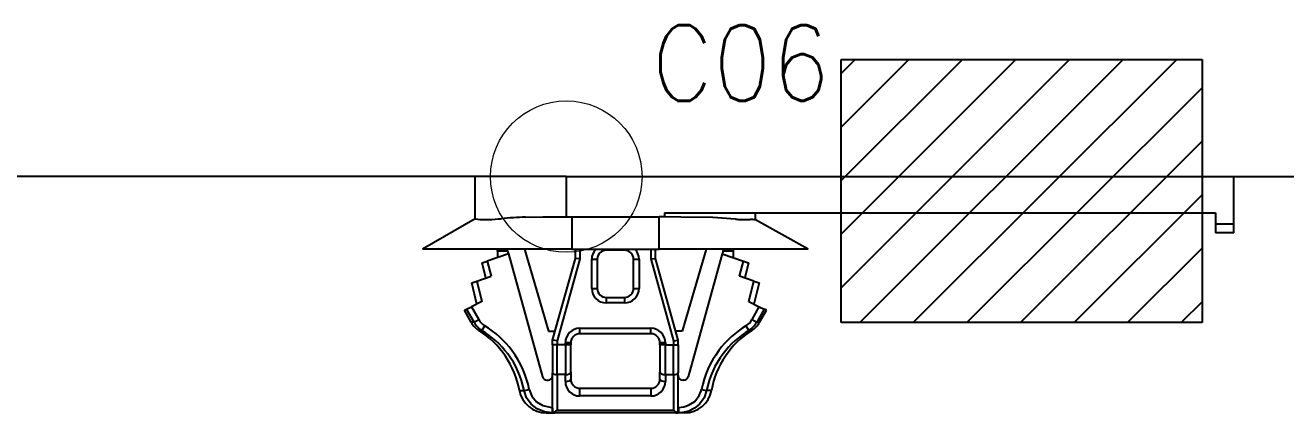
# Model space of a CAD drawing. Header units: inches. Extents: x 47316 to 59086, y 3141 to 11743.
# Drawn here: x 58136.16 to 58177.74, y 7234.74 to 7247.54 of the extents above; entities that cross this region are included whole.
import ezdxf

# ---------------------------------------------------------------- set-up
doc = ezdxf.new("R2010")
doc.units = ezdxf.units.IN
doc.header["$MEASUREMENT"] = 0
doc.styles.get("Standard").update_dxf_attribs({"font": ''})
doc.styles.get('Standard').set_extended_font_data('SimSun')
doc.linetypes.add('_VH_OTCON', pattern='A,0.0001,[7,VeSys.shx,S=0.1,R=0,X=0,Y=0],-0.4,[7,VeSys.shx,S=0.1,R=0,X=0,Y=0],-0.4,["X",Standard,S=1,R=0,X=-0.5,Y=-0.5],-0.0001,[7,VeSys.shx,S=0.1,R=0,X=0,Y=0],-0.4', length=1.2002)

msp = doc.modelspace()

# ---------------------------------------------------------------- linework, layer by layer
at = {"color": 0, "lineweight": -3}
for p, q in [((58170.611, 7246.41), (58163.075, 7238.875)), ((58168.843, 7246.41), (58163.075, 7240.642)), ((58167.075, 7246.41), (58163.075, 7242.41)), ((58165.307, 7246.41), (58163.075, 7244.178)), ((58163.539, 7246.41), (58163.075, 7245.946)), ((58163.075, 7237.72), (58163.075, 7246.41)), ((58163.075, 7246.41), (58174.982, 7246.41)), ((58172.378, 7246.41), (58163.688, 7237.72)), ((58174.146, 7246.41), (58165.456, 7237.72)), ((58174.982, 7246.41), (58174.982, 7237.72)), ((58174.982, 7245.478), (58167.224, 7237.72)), ((58174.982, 7243.71), (58168.992, 7237.72)), ((58154.009, 7242.543), (58176.029, 7242.543)), ((58174.982, 7241.943), (58170.759, 7237.72)), ((58152.663, 7241.204), (58153.233, 7241.21)), ((58153.233, 7241.21), (58154.009, 7241.211)), ((58157.249, 7241.343), (58175.429, 7241.343)), ((58157.788, 7241.209), (58157.249, 7241.211)), ((58158.849, 7241.193), (58157.788, 7241.209)), ((58174.982, 7240.175), (58172.527, 7237.72)), ((58174.982, 7238.407), (58174.295, 7237.72)), ((58174.982, 7237.72), (58163.075, 7237.72)), ((58152.701, 7235.243), (58152.618, 7235.483)), ((58152.851, 7235.033), (58152.701, 7235.243)), ((58152.787, 7235.515), (58152.87, 7235.293)), ((58152.87, 7235.293), (58153.023, 7235.111)), ((58158.247, 7235.121), (58158.397, 7235.31)), ((58158.397, 7235.31), (58158.453, 7235.443)), ((58158.556, 7235.24), (58158.406, 7235.032)), ((58158.639, 7235.483), (58158.556, 7235.24)), ((58153.053, 7234.874), (58152.851, 7235.033)), ((58153.023, 7235.111), (58153.236, 7234.982)), ((58153.291, 7234.776), (58153.053, 7234.874)), ((58153.236, 7234.982), (58153.479, 7234.926)), ((58153.545, 7234.743), (58153.291, 7234.776)), ((58153.479, 7234.926), (58153.545, 7234.923)), ((58153.582, 7234.745), (58153.619, 7234.762)), ((58153.619, 7234.762), (58153.709, 7234.832)), ((58157.639, 7234.762), (58157.549, 7234.832)), ((58157.675, 7234.745), (58157.639, 7234.762)), ((58157.713, 7234.923), (58157.882, 7234.94)), ((58158.047, 7234.801), (58157.838, 7234.751)), ((58157.882, 7234.94), (58158.044, 7234.991)), ((58158.044, 7234.991), (58158.247, 7235.121)), ((58158.24, 7234.896), (58158.047, 7234.801)), ((58158.406, 7235.032), (58158.24, 7234.896)), ((58157.838, 7234.751), (58157.713, 7234.743))]:
    msp.add_line(p, q, dxfattribs=at)
at = {"color": 0, "linetype": '_VH_OTCON', "lineweight": -2, "ltscale": 5}
for q in [(58101.479, 7242.543), (58278.477, 7242.543)]:
    msp.add_line((58154.009, 7242.543), q, dxfattribs=at)
at = {"color": 0, "lineweight": -3, "ltscale": 0.125}
msp.add_line((58154.009, 7242.543), (58151.009, 7242.543), dxfattribs=at)
at = {"color": 0, "lineweight": -3, "ltscale": 0.058097}
msp.add_line((58151.009, 7241.149), (58151.009, 7242.543), dxfattribs=at)
at = {"color": 0, "lineweight": -3, "ltscale": 0.055515}
msp.add_line((58154.009, 7242.543), (58154.009, 7241.211), dxfattribs=at)
at = {"color": 0, "lineweight": -3, "ltscale": 0.065}
msp.add_line((58176.029, 7240.983), (58176.029, 7242.543), dxfattribs=at)
at = {"color": 0, "lineweight": -3, "ltscale": 0.083533}
msp.add_line((58151.004, 7241.147), (58149.269, 7240.143), dxfattribs=at)
at = {"color": 0, "lineweight": -3, "ltscale": 0.000679}
msp.add_line((58151.009, 7241.149), (58151.025, 7241.147), dxfattribs=at)
at = {"color": 0, "lineweight": -3, "ltscale": 0.0075}
for p, q in [((58154.009, 7241.211), (58154.189, 7241.212)), ((58157.249, 7241.211), (58157.069, 7241.212)), ((58154.849, 7239.813), (58155.029, 7239.813)), ((58156.229, 7239.813), (58156.409, 7239.813)), ((58154.849, 7238.853), (58155.029, 7238.853)), ((58155.329, 7238.553), (58155.329, 7238.373)), ((58155.929, 7238.553), (58155.929, 7238.373)), ((58156.229, 7238.853), (58156.409, 7238.853)), ((58154.459, 7237.353), (58154.459, 7237.533)), ((58156.799, 7237.353), (58156.799, 7237.533)), ((58154.159, 7237.053), (58153.979, 7237.053)), ((58154.159, 7236.992), (58153.979, 7236.992)), ((58157.279, 7237.053), (58157.099, 7237.053)), ((58157.279, 7236.992), (58157.099, 7236.992)), ((58153.545, 7234.923), (58153.545, 7234.743)), ((58157.713, 7234.923), (58157.713, 7234.743))]:
    msp.add_line(p, q, dxfattribs=at)
at = {"color": 0, "lineweight": -3, "ltscale": 0.001282}
msp.add_line((58154.189, 7241.212), (58154.189, 7241.182), dxfattribs=at)
at = {"color": 0, "lineweight": -3, "ltscale": 0.12}
for p, q in [((58154.189, 7241.212), (58157.069, 7241.212)), ((58154.189, 7240.143), (58157.069, 7240.143))]:
    msp.add_line(p, q, dxfattribs=at)
at = {"color": 0, "lineweight": -3, "ltscale": 0.04327}
msp.add_line((58154.189, 7241.182), (58154.189, 7240.143), dxfattribs=at)
at = {"color": 0, "lineweight": -3, "ltscale": 0.044551}
msp.add_line((58157.069, 7240.143), (58157.069, 7241.212), dxfattribs=at)
at = {"color": 0, "lineweight": -3, "ltscale": 0.005515}
msp.add_line((58157.249, 7241.343), (58157.249, 7241.211), dxfattribs=at)
at = {"color": 0, "lineweight": -3, "ltscale": 0.031039}
msp.add_line((58159.592, 7241.138), (58158.849, 7241.193), dxfattribs=at)
at = {"color": 0, "lineweight": -3, "ltscale": 0.009625}
msp.add_line((58160.249, 7241.112), (58160.249, 7241.343), dxfattribs=at)
at = {"color": 0, "lineweight": -3, "ltscale": 0.082984}
msp.add_line((58161.989, 7240.143), (58160.249, 7241.112), dxfattribs=at)
at = {"color": 0, "lineweight": -3, "ltscale": 0.015}
msp.add_line((58175.429, 7241.343), (58175.429, 7240.983), dxfattribs=at)
at = {"color": 0, "lineweight": -3, "ltscale": 0.025}
for p, q in [((58175.429, 7240.983), (58176.029, 7240.983)), ((58176.029, 7240.683), (58175.429, 7240.683)), ((58155.929, 7240.113), (58155.329, 7240.113)), ((58155.329, 7238.553), (58155.929, 7238.553)), ((58155.929, 7238.373), (58155.329, 7238.373))]:
    msp.add_line(p, q, dxfattribs=at)
at = {"color": 0, "lineweight": -3, "ltscale": 0.0125}
for p, q in [((58175.429, 7240.983), (58175.429, 7240.683)), ((58176.029, 7240.683), (58176.029, 7240.983)), ((58154.309, 7239.843), (58154.309, 7240.143)), ((58156.949, 7239.843), (58156.949, 7240.143))]:
    msp.add_line(p, q, dxfattribs=at)
at = {"color": 0, "lineweight": -3, "ltscale": 0.027465}
for p, q in [((58149.928, 7240.143), (58149.269, 7240.143)), ((58161.989, 7240.143), (58161.33, 7240.143))]:
    msp.add_line(p, q, dxfattribs=at)
at = {"color": 0, "lineweight": -3, "ltscale": 0.177535}
for p, q in [((58154.189, 7240.143), (58149.928, 7240.143)), ((58161.33, 7240.143), (58157.069, 7240.143))]:
    msp.add_line(p, q, dxfattribs=at)
at = {"color": 0, "lineweight": -3, "ltscale": 0.007529}
for p, q in [((58151.234, 7239.695), (58151.404, 7239.754)), ((58150.889, 7239.033), (58151.06, 7239.092)), ((58160.198, 7239.092), (58160.369, 7239.033))]:
    msp.add_line(p, q, dxfattribs=at)
at = {"color": 0, "lineweight": -3, "ltscale": 0.030681}
for p, q in [((58152.101, 7239.993), (58151.404, 7239.754)), ((58159.157, 7239.993), (58159.854, 7239.754))]:
    msp.add_line(p, q, dxfattribs=at)
at = {"color": 0, "lineweight": -3, "ltscale": 0.021471}
for p, q in [((58151.404, 7239.754), (58151.529, 7239.254)), ((58159.729, 7239.254), (58159.854, 7239.754)), ((58151.358, 7239.195), (58151.234, 7239.695)), ((58160.024, 7239.695), (58159.9, 7239.195))]:
    msp.add_line(p, q, dxfattribs=at)
at = {"color": 0, "lineweight": -3, "ltscale": 0.002501}
for p, q in [((58151.74, 7240.083), (58151.739, 7240.143)), ((58159.519, 7240.143), (58159.518, 7240.083))]:
    msp.add_line(p, q, dxfattribs=at)
at = {"color": 0, "lineweight": -3, "ltscale": 0.013976}
for p, q in [((58152.076, 7240.083), (58151.74, 7240.083)), ((58159.518, 7240.083), (58159.182, 7240.083))]:
    msp.add_line(p, q, dxfattribs=at)
at = {"color": 0, "lineweight": -3, "ltscale": 0.008851}
for p, q in [((58151.74, 7240.083), (58151.745, 7239.871)), ((58159.518, 7240.083), (58159.513, 7239.871))]:
    msp.add_line(p, q, dxfattribs=at)
at = {"color": 0, "lineweight": -3, "ltscale": 0.002595}
for p, q in [((58152.059, 7240.143), (58152.076, 7240.083)), ((58159.182, 7240.083), (58159.199, 7240.143))]:
    msp.add_line(p, q, dxfattribs=at)
at = {"color": 0, "lineweight": -3, "ltscale": 0.003887}
for p, q in [((58152.076, 7240.083), (58152.101, 7239.993)), ((58159.182, 7240.083), (58159.157, 7239.993))]:
    msp.add_line(p, q, dxfattribs=at)
at = {"color": 0, "lineweight": -3, "ltscale": 0.175583}
for p, q in [((58152.101, 7239.993), (58153.228, 7235.933)), ((58159.157, 7239.993), (58158.029, 7235.933))]:
    msp.add_line(p, q, dxfattribs=at)
at = {"color": 0, "lineweight": -3, "ltscale": 0.117275}
for p, q in [((58152.629, 7240.143), (58153.424, 7237.443)), ((58158.629, 7240.143), (58157.834, 7237.443))]:
    msp.add_line(p, q, dxfattribs=at)
at = {"color": 0, "lineweight": -3, "ltscale": 0.11676}
for p, q in [((58153.559, 7237.143), (58154.309, 7239.843)), ((58154.459, 7239.823), (58153.709, 7237.123)), ((58156.799, 7239.823), (58157.549, 7237.123)), ((58157.699, 7237.143), (58156.949, 7239.843))]:
    msp.add_line(p, q, dxfattribs=at)
at = {"color": 0, "lineweight": -3, "ltscale": 0.006308}
for p, q in [((58154.459, 7239.823), (58154.309, 7239.843)), ((58156.799, 7239.823), (58156.949, 7239.843)), ((58153.709, 7237.123), (58153.559, 7237.143)), ((58157.549, 7237.123), (58157.699, 7237.143))]:
    msp.add_line(p, q, dxfattribs=at)
at = {"color": 0, "lineweight": -3, "ltscale": 0.013352}
for p, q in [((58154.459, 7240.143), (58154.459, 7239.823)), ((58156.799, 7240.143), (58156.799, 7239.823))]:
    msp.add_line(p, q, dxfattribs=at)
at = {"color": 0, "lineweight": -3, "ltscale": 0.04}
for p, q in [((58154.849, 7238.853), (58154.849, 7239.813)), ((58155.029, 7239.813), (58155.029, 7238.853)), ((58156.229, 7238.853), (58156.229, 7239.813)), ((58156.409, 7239.813), (58156.409, 7238.853))]:
    msp.add_line(p, q, dxfattribs=at)
at = {"color": 0, "lineweight": -3, "ltscale": 0.001247}
for p, q in [((58155.329, 7240.143), (58155.329, 7240.113)), ((58155.929, 7240.143), (58155.929, 7240.113))]:
    msp.add_line(p, q, dxfattribs=at)
at = {"color": 0, "lineweight": -3, "ltscale": 0.007528}
msp.add_line((58159.854, 7239.754), (58160.024, 7239.695), dxfattribs=at)
at = {"color": 0, "lineweight": -3, "ltscale": 0.029976}
for p, q in [((58151.063, 7238.335), (58150.889, 7239.033)), ((58160.369, 7239.033), (58160.195, 7238.335))]:
    msp.add_line(p, q, dxfattribs=at)
at = {"color": 0, "lineweight": -3, "ltscale": 0.020678}
for p, q in [((58151.06, 7239.092), (58151.529, 7239.254)), ((58160.198, 7239.092), (58159.729, 7239.254))]:
    msp.add_line(p, q, dxfattribs=at)
at = {"color": 0, "lineweight": -3, "ltscale": 0.029038}
for p, q in [((58151.06, 7239.092), (58151.228, 7238.416)), ((58160.029, 7238.416), (58160.198, 7239.092))]:
    msp.add_line(p, q, dxfattribs=at)
at = {"color": 0, "lineweight": -3, "ltscale": 0.003397}
for p, q in [((58150.649, 7238.133), (58150.722, 7238.169)), ((58160.609, 7238.133), (58160.536, 7238.169))]:
    msp.add_line(p, q, dxfattribs=at)
at = {"color": 0, "lineweight": -3, "ltscale": 0.019002}
for p, q in [((58150.87, 7237.734), (58150.649, 7238.133)), ((58160.388, 7237.734), (58160.609, 7238.133))]:
    msp.add_line(p, q, dxfattribs=at)
at = {"color": 0, "lineweight": -3, "ltscale": 0.007407}
for p, q in [((58150.722, 7238.169), (58150.882, 7238.247)), ((58160.376, 7238.247), (58160.536, 7238.169))]:
    msp.add_line(p, q, dxfattribs=at)
at = {"color": 0, "lineweight": -3, "ltscale": 0.020802}
for p, q in [((58150.968, 7237.734), (58150.722, 7238.169)), ((58160.536, 7238.169), (58160.29, 7237.734))]:
    msp.add_line(p, q, dxfattribs=at)
at = {"color": 0, "lineweight": -3, "ltscale": 0.016059}
for p, q in [((58151.228, 7238.416), (58150.882, 7238.247)), ((58160.029, 7238.416), (58160.376, 7238.247))]:
    msp.add_line(p, q, dxfattribs=at)
at = {"color": 0, "lineweight": -3, "ltscale": 0.020348}
for p, q in [((58150.882, 7238.247), (58151.122, 7237.822)), ((58160.136, 7237.822), (58160.376, 7238.247))]:
    msp.add_line(p, q, dxfattribs=at)
at = {"color": 0, "lineweight": -3, "ltscale": 0.004089}
for p, q in [((58150.968, 7237.734), (58150.87, 7237.734)), ((58160.29, 7237.734), (58160.388, 7237.734))]:
    msp.add_line(p, q, dxfattribs=at)
at = {"color": 0, "lineweight": -3, "ltscale": 0.007382}
for p, q in [((58150.968, 7237.734), (58151.122, 7237.822)), ((58160.136, 7237.822), (58160.29, 7237.734))]:
    msp.add_line(p, q, dxfattribs=at)
at = {"color": 0, "lineweight": -3, "ltscale": 0.004225}
for p, q in [((58151.125, 7237.464), (58151.227, 7237.464)), ((58160.133, 7237.464), (58160.031, 7237.464))]:
    msp.add_line(p, q, dxfattribs=at)
at = {"color": 0, "lineweight": -3, "ltscale": 0.007452}
for p, q in [((58151.227, 7237.464), (58151.321, 7237.616)), ((58159.937, 7237.616), (58160.031, 7237.464))]:
    msp.add_line(p, q, dxfattribs=at)
at = {"color": 0, "lineweight": -3, "ltscale": 0.009097}
for p, q in [((58153.424, 7237.443), (58153.642, 7237.443)), ((58157.834, 7237.443), (58157.616, 7237.443))]:
    msp.add_line(p, q, dxfattribs=at)
at = {"color": 0, "lineweight": -3, "ltscale": 0.0975}
for p, q in [((58154.459, 7237.533), (58156.799, 7237.533)), ((58156.799, 7237.353), (58154.459, 7237.353)), ((58154.459, 7235.553), (58156.799, 7235.553)), ((58156.799, 7235.299), (58154.459, 7235.299))]:
    msp.add_line(p, q, dxfattribs=at)
at = {"color": 0, "lineweight": -3, "ltscale": 0.006314}
for p, q in [((58153.559, 7236.992), (58153.559, 7237.143)), ((58157.699, 7236.992), (58157.699, 7237.143))]:
    msp.add_line(p, q, dxfattribs=at)
at = {"color": 0, "lineweight": -3, "ltscale": 0.038472}
for p, q in [((58153.559, 7236.992), (58153.559, 7236.068)), ((58157.699, 7236.992), (58157.699, 7236.068))]:
    msp.add_line(p, q, dxfattribs=at)
at = {"color": 0, "lineweight": -3, "ltscale": 0.00625}
for p, q in [((58153.709, 7236.992), (58153.559, 7236.992)), ((58157.549, 7236.992), (58157.699, 7236.992))]:
    msp.add_line(p, q, dxfattribs=at)
at = {"color": 0, "lineweight": -3, "ltscale": 0.005462}
for p, q in [((58153.709, 7237.123), (58153.709, 7236.992)), ((58157.549, 7237.123), (58157.549, 7236.992))]:
    msp.add_line(p, q, dxfattribs=at)
at = {"color": 0, "lineweight": -3, "ltscale": 0.041036}
for p, q in [((58153.709, 7236.007), (58153.709, 7236.992)), ((58153.979, 7236.992), (58153.979, 7236.007)), ((58157.279, 7236.007), (58157.279, 7236.992)), ((58157.549, 7236.007), (58157.549, 7236.992))]:
    msp.add_line(p, q, dxfattribs=at)
at = {"color": 0, "lineweight": -3, "ltscale": 0.01125}
for p, q in [((58153.979, 7236.992), (58153.709, 7236.992)), ((58157.279, 7236.992), (58157.549, 7236.992)), ((58153.979, 7236.007), (58153.709, 7236.007)), ((58157.279, 7236.007), (58157.549, 7236.007))]:
    msp.add_line(p, q, dxfattribs=at)
at = {"color": 0, "lineweight": -3, "ltscale": 0.002564}
for p, q in [((58153.979, 7236.992), (58153.979, 7237.053)), ((58154.159, 7237.053), (58154.159, 7236.992)), ((58157.099, 7236.992), (58157.099, 7237.053)), ((58157.279, 7237.053), (58157.279, 7236.992))]:
    msp.add_line(p, q, dxfattribs=at)
at = {"color": 0, "lineweight": -3, "ltscale": 0.037959}
for p, q in [((58154.159, 7236.081), (58154.159, 7236.992)), ((58157.099, 7236.992), (58157.099, 7236.081))]:
    msp.add_line(p, q, dxfattribs=at)
at = {"color": 0, "lineweight": -3, "ltscale": 0.048384}
for p, q in [((58153.559, 7234.907), (58153.559, 7236.068)), ((58157.699, 7234.907), (58157.699, 7236.068))]:
    msp.add_line(p, q, dxfattribs=at)
at = {"color": 0, "lineweight": -3, "ltscale": 0.048964}
for p, q in [((58153.709, 7236.007), (58153.709, 7234.832)), ((58157.549, 7236.007), (58157.549, 7234.832))]:
    msp.add_line(p, q, dxfattribs=at)
at = {"color": 0, "lineweight": -3, "ltscale": 0.009477}
for p, q in [((58153.979, 7235.779), (58153.979, 7236.007)), ((58154.159, 7236.081), (58154.159, 7235.853)), ((58157.099, 7235.853), (58157.099, 7236.081)), ((58157.279, 7236.007), (58157.279, 7235.779))]:
    msp.add_line(p, q, dxfattribs=at)
at = {"color": 0, "lineweight": -3, "ltscale": 0.0015}
for p, q in [((58153.373, 7235.823), (58153.409, 7235.823)), ((58157.885, 7235.823), (58157.849, 7235.823))]:
    msp.add_line(p, q, dxfattribs=at)
at = {"color": 0, "lineweight": -3, "ltscale": 0.006544}
for p, q in [((58152.461, 7235.483), (58152.618, 7235.483)), ((58158.797, 7235.483), (58158.639, 7235.483))]:
    msp.add_line(p, q, dxfattribs=at)
at = {"color": 0, "lineweight": -3, "ltscale": 0.00714}
for p, q in [((58152.618, 7235.483), (58152.787, 7235.515)), ((58158.471, 7235.515), (58158.639, 7235.483))]:
    msp.add_line(p, q, dxfattribs=at)
at = {"color": 0, "lineweight": -3, "ltscale": 0.010578}
for p, q in [((58154.459, 7235.299), (58154.459, 7235.553)), ((58156.799, 7235.553), (58156.799, 7235.299))]:
    msp.add_line(p, q, dxfattribs=at)
at = {"color": 0, "lineweight": -3, "ltscale": 0.000579}
for p, q in [((58153.545, 7234.923), (58153.559, 7234.923)), ((58157.699, 7234.923), (58157.713, 7234.923))]:
    msp.add_line(p, q, dxfattribs=at)
at = {"color": 0, "lineweight": -3, "ltscale": 0.004469}
msp.add_line((58153.559, 7234.907), (58153.559, 7234.8), dxfattribs=at)
at = {"color": 0, "lineweight": -3, "ltscale": 0.002337}
msp.add_line((58153.559, 7234.8), (58153.559, 7234.744), dxfattribs=at)
at = {"color": 0, "lineweight": -3, "ltscale": 0.16}
msp.add_line((58153.709, 7234.832), (58157.549, 7234.832), dxfattribs=at)
at = {"color": 0, "lineweight": -3, "ltscale": 0.004472}
msp.add_line((58157.699, 7234.8), (58157.699, 7234.907), dxfattribs=at)
at = {"color": 0, "lineweight": -3, "ltscale": 0.002334}
msp.add_line((58157.699, 7234.8), (58157.699, 7234.744), dxfattribs=at)
at = {"color": 0, "lineweight": -3, "ltscale": 0.008254}
for p, q in [((58153.347, 7234.743), (58153.545, 7234.743)), ((58157.911, 7234.743), (58157.713, 7234.743))]:
    msp.add_line(p, q, dxfattribs=at)
at = {"color": 0, "lineweight": -3, "ltscale": 0.000902}
msp.add_line((58153.567, 7234.743), (58153.545, 7234.743), dxfattribs=at)
at = {"color": 0, "lineweight": -3, "ltscale": 0.000981}
for p, q in [((58153.582, 7234.745), (58153.559, 7234.744)), ((58157.675, 7234.745), (58157.699, 7234.744))]:
    msp.add_line(p, q, dxfattribs=at)
at = {"color": 0, "lineweight": -3, "ltscale": 0.000373}
for p, q in [((58153.559, 7234.744), (58153.568, 7234.743)), ((58157.699, 7234.744), (58157.69, 7234.743))]:
    msp.add_line(p, q, dxfattribs=at)
at = {"color": 0, "lineweight": -3, "ltscale": 0.002639}
for p, q in [((58153.568, 7234.743), (58153.631, 7234.743)), ((58157.69, 7234.743), (58157.627, 7234.743))]:
    msp.add_line(p, q, dxfattribs=at)
at = {"color": 0, "lineweight": -3, "ltscale": 0.002032}
for p, q in [((58153.631, 7234.743), (58153.582, 7234.745)), ((58157.627, 7234.743), (58157.675, 7234.745))]:
    msp.add_line(p, q, dxfattribs=at)
at = {"color": 0, "lineweight": -3, "ltscale": 0.166478}
msp.add_line((58157.627, 7234.743), (58153.631, 7234.743), dxfattribs=at)
at = {"color": 0, "lineweight": -3, "ltscale": 0.000952}
msp.add_line((58157.713, 7234.743), (58157.69, 7234.743), dxfattribs=at)
at = {"color": 0, "linetype": 'Continuous', "lineweight": 15}
msp.add_circle((58154.009, 7242.543), 2.5, dxfattribs=at)
at = {"color": 0, "lineweight": -3}
for centre, radius, start, end in [((58151.326, 7243.246), 2.121, 261.8362, 269.0839), ((58151.349, 7244.21), 3.086, 268.9393, 272.0077), ((58151.086, 7249.924), 8.805, 272.4165, 275.0805), ((58153.204, 7226.749), 14.466, 92.1435, 95.3099), ((58159.985, 7246.557), 5.433, 265.8469, 268.0141), ((58159.972, 7248.061), 6.936, 268.5519, 270.8883), ((58160.106, 7240.319), 0.806, 79.7849, 91.8591), ((58155.329, 7239.813), 0.48, 136.5678, 180), ((58155.329, 7239.813), 0.3, 90, 180), ((58155.929, 7239.813), 0.3, 0, 90), ((58155.929, 7239.813), 0.48, 0, 43.4322), ((58155.329, 7238.853), 0.48, 180, 270), ((58155.329, 7238.853), 0.3, 180, 270), ((58155.929, 7238.853), 0.48, 270, 0), ((58155.929, 7238.853), 0.3, 270, 0), ((58151.526, 7238.098), 0.75, 209.0124, 237.7148), ((58151.625, 7238.104), 0.754, 209.3427, 238.0935), ((58151.623, 7238.106), 0.575, 209.6257, 238.3672), ((58159.635, 7238.106), 0.575, 301.6328, 330.3743), ((58159.633, 7238.104), 0.753, 301.904, 330.6574), ((58159.732, 7238.098), 0.75, 302.2852, 330.9876), ((58149.539, 7234.953), 2.97, 10.2704, 57.7148), ((58149.605, 7234.825), 3.098, 37.0411, 58.4228), ((58149.593, 7234.824), 3.284, 36.9174, 58.249), ((58154.459, 7237.053), 0.48, 90, 180), ((58154.459, 7237.053), 0.3, 90, 180), ((58156.799, 7237.053), 0.48, 0, 90), ((58156.799, 7237.053), 0.3, 0, 90), ((58161.719, 7234.953), 2.97, 122.2852, 169.7296), ((58161.665, 7234.824), 3.284, 121.751, 143.0826), ((58161.653, 7234.825), 3.098, 121.5772, 142.9589), ((58149.737, 7234.916), 2.937, 11.1336, 37.1861), ((58149.717, 7234.917), 3.128, 11.0124, 36.913), ((58161.541, 7234.917), 3.128, 143.087, 168.9876), ((58161.521, 7234.916), 2.937, 142.8139, 168.8664), ((58153.373, 7235.973), 0.15, 195.5241, 270), ((58153.409, 7235.973), 0.15, 270, 0), ((58154.459, 7235.779), 0.48, 180.0002, 269.9998), ((58154.459, 7235.853), 0.3, 180, 270), ((58156.799, 7235.853), 0.3, 270, 0), ((58156.799, 7235.779), 0.48, 270.0002, 359.9998), ((58157.849, 7235.973), 0.15, 180, 270), ((58157.885, 7235.973), 0.15, 270, 344.4759), ((58153.347, 7235.643), 0.9, 190.2704, 270), ((58157.911, 7235.643), 0.9, 270, 349.7296), ((58157.795, 7235.644), 0.689, 343.0089, 349.1485)]:
    msp.add_arc(centre, radius, start, end, dxfattribs=at)
for centre, major_axis, start_param, end_param in [((58153.709, 7236.068), (0.15, 0), 3.141593, 4.712389), ((58153.979, 7236.081), (0.18, 0), 4.712389, 6.283185), ((58157.279, 7236.081), (0.18, 0), 3.141593, 4.712389), ((58157.549, 7236.068), (-0.15, 0), 1.570796, 3.141593), ((58153.979, 7235.853), (0.18, 0), 4.712389, 6.283185), ((58157.279, 7235.853), (0.18, 0), 3.141593, 4.712389)]:
    msp.add_ellipse(centre, major_axis=major_axis, ratio=0.410365, start_param=start_param, end_param=end_param, dxfattribs=at)

# ---------------------------------------------------------------- texts
at = {"color": 21, "linetype": 'Continuous', "lineweight": 15, "insert": (58156.83, 7247.543), "char_height": 2.5, "width": 6.53571, "attachment_point": 1}
msp.add_mtext('\\Fromans.shx;\\W0.9000000000;\\T1.0000000000;\\o\\lC06', dxfattribs=at)

doc.saveas('drawing.dxf')
